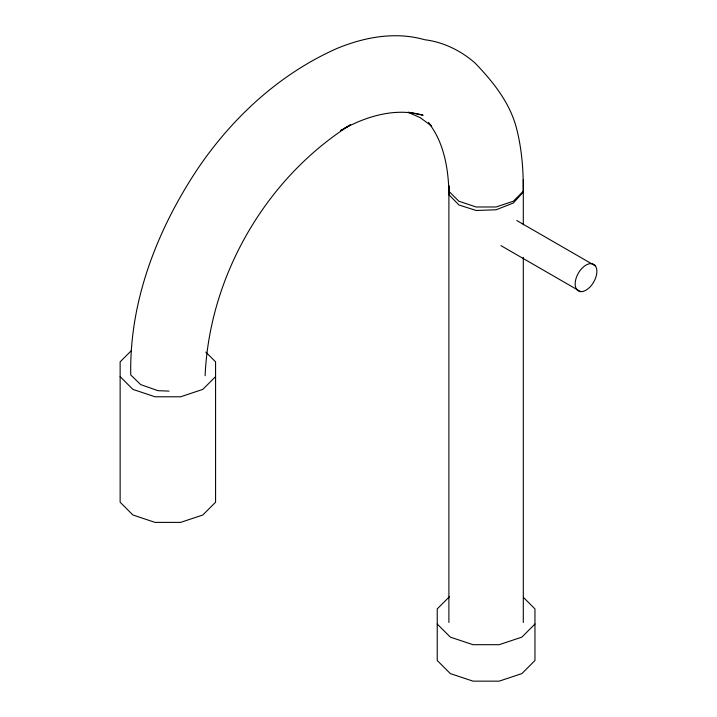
<?xml version="1.0" encoding="UTF-8"?>
<svg xmlns="http://www.w3.org/2000/svg" width="717" height="717" viewBox="0 0 717 717"><rect width="100%" height="100%" fill="white"/><g stroke="black" fill="none" stroke-linecap="round" stroke-linejoin="round"><path stroke-width="1.08" d="M205.116 375.69C209.445 275.713 265.944 178.201 350.559 124.767L344.214 128.433M131.417 350.577L120.133 361.852L120.133 502.214L132.923 515.003L155.069 522.388L180.639 522.388L202.786 515.003L215.575 502.214L215.575 361.852L205.797 352.074M215.575 376.622L202.786 389.403L180.639 396.788L155.069 396.788L132.923 389.403L120.133 376.622M523.302 191.26L513.336 201.226L496.065 206.98L476.124 206.98L458.862 201.226L448.896 191.26M449.559 596.589L437.236 608.912L437.236 660.5L450.33 673.595L473.005 681.15L499.193 681.15L521.868 673.595L534.963 660.5L534.963 608.912L523.41 597.36M534.963 624.032L521.868 637.126L499.193 644.691L473.005 644.691L450.33 637.126L437.236 624.032M342.403 129.481L340.593 130.521C365.285 116.557 394.906 107.183 423.102 115.231L408.323 112.21M169.042 391.106L157.982 390.675L140.738 384.635L130.754 374.955C129.248 300.826 157.534 228.929 198.233 168.011C233.061 116.88 280.266 73.475 337.205 48.362C364.657 37.051 395.506 31.36 424.581 39.713C443.303 42.025 460.637 50.504 474.824 62.809C493.538 82.186 510.755 103.705 517.074 130.53C521.994 150.678 523.5 171.372 523.24 192.057L513.336 203.019L496.128 209.767L476.231 210.493L458.979 205.008L448.994 194.773C448.528 169.732 444.423 143.113 428.623 122.858M408.26 112.426L420.234 117.642L431.607 126.049L428.748 122.822M516.751 220.522L595.415 265.935A15.353 8.864 -60 0 1 586.013 290.161A15.353 8.864 -60 0 1 576.611 276.789A15.353 8.864 -60 0 1 595.415 265.935M500.959 245.644L580.582 291.613M448.959 185.873L448.994 194.773M523.302 179.743L523.302 224.86M523.302 257.34L523.302 622.464M448.896 186.026L448.896 622.464"/></g></svg>
